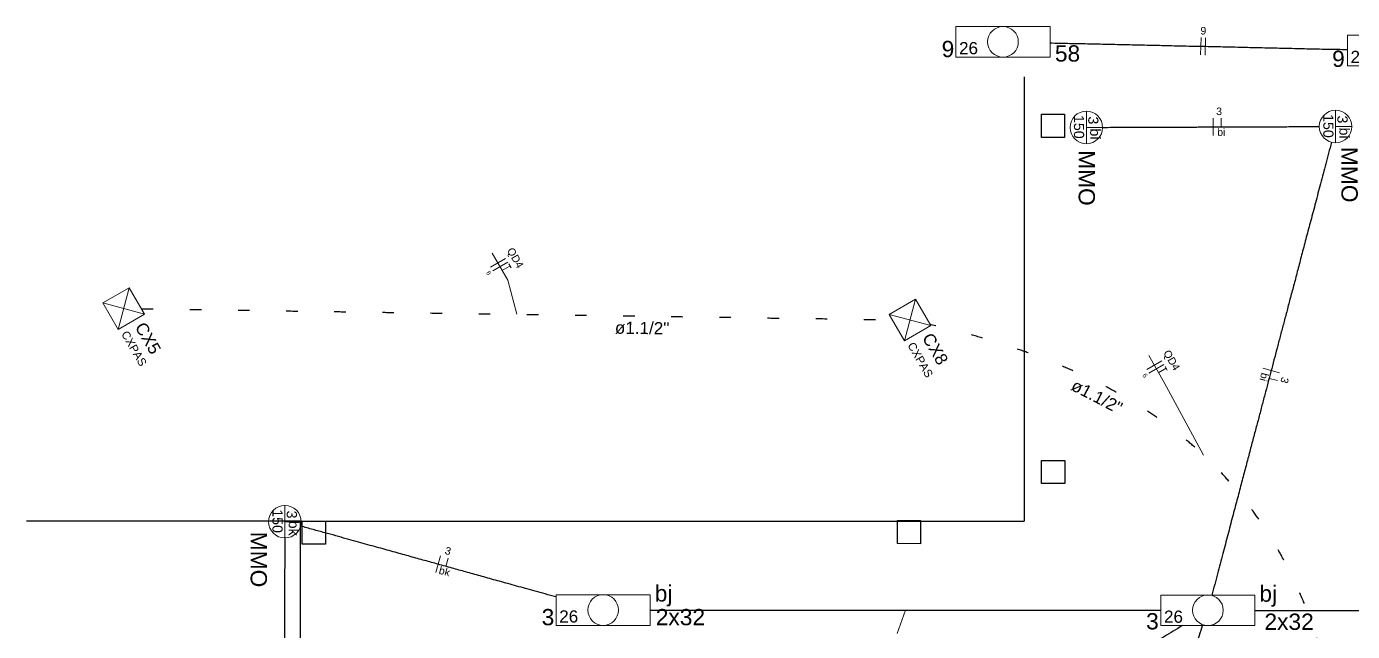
# Model space of a CAD drawing. Extents: x 210 to 779, y 61 to 241.
# Drawn here: x 499.45 to 510.95, y 156.12 to 161.37 of the extents above; entities that cross this region are included whole.
import ezdxf

# ---------------------------------------------------------------- set-up
doc = ezdxf.new("R2010")
doc.units = 0
doc.header["$LTSCALE"] = 2
doc.linetypes.add('DOT2', pattern=[3.175, 0, -3.175])
doc.layers.get('0').update_dxf_attribs({"linetype": 'CONTINUOUS'})
for name, color, linetype in [('A-PARED', 5, 'CONTINUOUS'), ('A-PAREDE', 5, 'CONTINUOUS'), ('A-PISOS-NIVEL', 1, 'CONTINUOUS')]:
    doc.layers.add(name, color=color, linetype=linetype)
for name, color, linetype, lineweight in [('EL-Condutos', 4, 'CONTINUOUS', 30), ('EL-Fios', 9, 'CONTINUOUS', 20), ('EL-Textos condutos', 7, 'CONTINUOUS', 20), ('EL-Textos fios', 7, 'CONTINUOUS', 20), ('EL-Textos pontos', 5, 'CONTINUOUS', 20), ('P-SIMBOL', 5, 'CONTINUOUS', 20)]:
    doc.layers.add(name, color=color, linetype=linetype, lineweight=lineweight)
doc.styles.add('Arial', font='arial.ttf')

# ---------------------------------------------------------------- blocks, each defined once
blk = doc.blocks.new('SERV')
at = {"layer": 'A-PARED', "color": 251}
for points in [[(1.116, -1.1), (0.916, -1.1), (0.916, -0.9), (1.116, -0.9)], [(6.278, -1.096), (6.078, -1.095), (6.078, -0.895), (6.278, -0.896)]]:
    blk.add_lwpolyline(points, close=True, dxfattribs=at)
at = {"layer": 'A-PAREDE', "color": 251}
for points in [[(7.525, 2.628), (7.525, 2.428), (7.325, 2.428), (7.325, 2.628)], [(7.527, -0.375), (7.527, -0.575), (7.327, -0.575), (7.327, -0.375)]]:
    blk.add_lwpolyline(points, close=True, dxfattribs=at)
at = {"layer": 'A-PISOS-NIVEL', "color": 251}
for p, q in [((7.175, 2.954), (7.175, -0.9)), ((0.303, -0.9), (-1.475, -0.899)), ((0.9, -0.9), (0.1, -0.9)), ((0.9, -0.9), (7.175, -0.9)), ((0.9, -2.45), (0.9, -0.9))]:
    blk.add_line(p, q, dxfattribs=at)

msp = doc.modelspace()

# ---------------------------------------------------------------- linework, layer by layer
at = {"layer": 'EL-Condutos', "linetype": 'Continuous'}
msp.add_spline([(508.321, 161.228), (508.409, 161.226), (508.497, 161.224), (508.584, 161.222), (508.671, 161.221), (508.758, 161.219), (508.844, 161.217), (508.93, 161.215), (509.016, 161.213), (509.101, 161.211), (509.187, 161.209), (509.272, 161.207), (509.357, 161.205), (509.442, 161.203), (509.527, 161.201), (509.611, 161.199), (509.696, 161.198), (509.781, 161.196), (509.866, 161.194), (509.951, 161.192), (510.036, 161.19), (510.121, 161.188), (510.207, 161.186), (510.293, 161.184), (510.379, 161.182), (510.465, 161.18), (510.552, 161.178), (510.639, 161.176), (510.726, 161.174), (510.814, 161.173), (510.902, 161.171)], degree=3, dxfattribs=at)
at = {"layer": 'EL-Fios'}
for p, q in [((509.63, 161.124), (509.634, 161.274)), ((509.668, 161.123), (509.671, 161.273))]:
    msp.add_line(p, q, dxfattribs=at)
at = {"layer": 'P-SIMBOL'}
for p, q in [((507.508, 161.37), (508.324, 161.37)), ((507.508, 161.37), (507.508, 161.105)), ((508.324, 161.37), (508.324, 161.105)), ((510.903, 161.294), (511.719, 161.294)), ((510.903, 161.294), (510.903, 161.029)), ((507.508, 161.105), (508.324, 161.105)), ((510.903, 161.029), (511.719, 161.029))]:
    msp.add_line(p, q, dxfattribs=at)
msp.add_circle((507.916, 161.237), 0.133, dxfattribs=at)

# ---------------------------------------------------------------- block references
msp.add_blockref('SERV', (500.924, 157.981))

# ---------------------------------------------------------------- texts
at = {"layer": 'EL-Textos fios', "insert": (509.653, 161.3), "char_height": 0.0653, "width": 0.07837, "attachment_point": 8, "rotation": 358.7168, "line_spacing_factor": 0.798, "style": 'Arial'}
msp.add_mtext('9', dxfattribs=at)
at = {"layer": 'EL-Textos pontos', "attachment_point": 7, "rotation": 359.9773, "line_spacing_factor": 0.798, "style": 'Arial'}
for s, insert, char_height, width in [('9', (507.384, 161.103), 0.141, 0.16944), ('58', (508.366, 161.064), 0.1412, 0.33888), ('9', (510.77, 161.018), 0.141, 0.16944)]:
    msp.add_mtext(s, dxfattribs=dict(at, insert=insert, char_height=char_height, width=width))
at = {"layer": 'P-SIMBOL', "char_height": 0.1059, "width": 0.25416, "attachment_point": 7, "rotation": 359.9773, "line_spacing_factor": 0.798, "style": 'Arial'}
for insert in [(507.535, 161.128), (510.93, 161.052)]:
    msp.add_mtext('26', dxfattribs=dict(at, insert=insert))

# ---------------------------------------------------------------- next in the draw order: linework, layer by layer
at = {"layer": 'EL-Condutos', "linetype": 'Continuous'}
for points in [[(508.78, 160.495), (508.867, 160.496), (508.949, 160.496), (509.026, 160.496), (509.099, 160.497), (509.168, 160.497), (509.234, 160.497), (509.296, 160.497), (509.355, 160.498), (509.412, 160.498), (509.466, 160.498), (509.519, 160.498), (509.57, 160.498), (509.621, 160.499), (509.67, 160.499), (509.719, 160.499), (509.769, 160.499), (509.818, 160.499), (509.868, 160.499), (509.92, 160.5), (509.972, 160.5), (510.027, 160.5), (510.084, 160.5), (510.143, 160.501), (510.205, 160.501), (510.271, 160.501), (510.34, 160.501), (510.413, 160.502), (510.49, 160.502), (510.572, 160.502), (510.659, 160.502)], [(510.764, 160.366), (510.715, 160.18), (510.669, 160.006), (510.626, 159.842), (510.585, 159.687), (510.546, 159.542), (510.51, 159.405), (510.476, 159.275), (510.444, 159.152), (510.412, 159.035), (510.383, 158.922), (510.354, 158.813), (510.326, 158.708), (510.299, 158.605), (510.272, 158.504), (510.246, 158.404), (510.219, 158.303), (510.193, 158.202), (510.165, 158.099), (510.138, 157.993), (510.109, 157.885), (510.079, 157.772), (510.048, 157.654), (510.015, 157.531), (509.981, 157.401), (509.945, 157.263), (509.906, 157.118), (509.866, 156.963), (509.822, 156.799), (509.776, 156.624), (509.727, 156.438)], [(504.04, 156.423), (503.947, 156.449), (503.86, 156.473), (503.777, 156.496), (503.698, 156.518), (503.623, 156.539), (503.551, 156.559), (503.482, 156.578), (503.415, 156.597), (503.351, 156.615), (503.289, 156.632), (503.228, 156.649), (503.168, 156.665), (503.109, 156.682), (503.049, 156.698), (502.99, 156.715), (502.931, 156.731), (502.87, 156.748), (502.808, 156.765), (502.745, 156.783), (502.679, 156.801), (502.611, 156.82), (502.54, 156.84), (502.466, 156.86), (502.389, 156.882), (502.307, 156.905), (502.221, 156.928), (502.131, 156.954), (502.035, 156.98), (501.933, 157.008), (501.826, 157.038)], [(501.688, 156.934), (501.688, 156.76), (501.687, 156.597), (501.687, 156.443), (501.686, 156.298), (501.686, 156.162), (501.686, 156.034), (501.685, 155.912), (501.685, 155.796), (501.685, 155.686), (501.685, 155.58), (501.684, 155.478), (501.684, 155.379), (501.684, 155.282), (501.684, 155.187), (501.683, 155.092), (501.683, 154.998), (501.683, 154.902), (501.683, 154.806), (501.682, 154.707), (501.682, 154.604), (501.682, 154.499), (501.681, 154.388), (501.681, 154.272), (501.681, 154.151), (501.68, 154.022), (501.68, 153.886), (501.68, 153.741), (501.679, 153.587), (501.679, 153.424), (501.678, 153.25)], [(504.854, 156.31), (505.058, 156.309), (505.25, 156.309), (505.431, 156.309), (505.603, 156.309), (505.765, 156.309), (505.919, 156.309), (506.066, 156.309), (506.206, 156.309), (506.34, 156.309), (506.469, 156.309), (506.595, 156.309), (506.716, 156.309), (506.836, 156.309), (506.954, 156.309), (507.071, 156.309), (507.188, 156.309), (507.305, 156.309), (507.425, 156.308), (507.547, 156.308), (507.672, 156.308), (507.801, 156.308), (507.936, 156.308), (508.076, 156.308), (508.222, 156.308), (508.376, 156.308), (508.539, 156.308), (508.71, 156.308), (508.891, 156.308), (509.083, 156.308), (509.287, 156.308)], [(510.098, 156.307), (510.302, 156.307), (510.494, 156.307), (510.675, 156.307), (510.847, 156.307), (511.009, 156.307), (511.163, 156.307), (511.31, 156.307), (511.45, 156.307), (511.584, 156.307), (511.713, 156.307), (511.838, 156.307), (511.96, 156.307), (512.08, 156.307), (512.197, 156.307), (512.314, 156.307), (512.431, 156.306), (512.549, 156.306), (512.669, 156.306), (512.791, 156.306), (512.916, 156.306), (513.045, 156.306), (513.179, 156.306), (513.319, 156.306), (513.466, 156.306), (513.62, 156.306), (513.782, 156.306), (513.954, 156.306), (514.135, 156.306), (514.327, 156.306), (514.531, 156.306)], [(509.473, 156.175), (509.393, 156.127), (509.316, 156.081), (509.243, 156.037), (509.174, 155.995), (509.109, 155.956), (509.047, 155.918), (508.988, 155.883), (508.932, 155.849), (508.88, 155.818), (508.831, 155.788), (508.785, 155.76), (508.741, 155.734), (508.701, 155.71), (508.663, 155.687), (508.628, 155.666), (508.595, 155.646), (508.565, 155.628), (508.537, 155.611), (508.512, 155.596), (508.488, 155.581), (508.467, 155.568), (508.447, 155.557), (508.429, 155.546), (508.414, 155.537), (508.399, 155.528), (508.387, 155.52), (508.376, 155.514), (508.366, 155.508), (508.358, 155.503), (508.35, 155.498)], [(509.046, 154.403), (509.074, 154.485), (509.1, 154.563), (509.125, 154.636), (509.148, 154.704), (509.17, 154.769), (509.191, 154.831), (509.211, 154.89), (509.23, 154.946), (509.248, 154.999), (509.266, 155.05), (509.283, 155.1), (509.299, 155.149), (509.315, 155.196), (509.331, 155.243), (509.347, 155.289), (509.362, 155.335), (509.378, 155.382), (509.394, 155.429), (509.411, 155.478), (509.428, 155.528), (509.445, 155.579), (509.463, 155.632), (509.482, 155.688), (509.502, 155.747), (509.523, 155.809), (509.545, 155.874), (509.569, 155.942), (509.593, 156.015), (509.62, 156.093), (509.647, 156.175)]]:
    msp.add_spline(points, degree=3, dxfattribs=at)
at = {"layer": 'EL-Condutos', "linetype": 'DOT2', "ltscale": 0.05}
for points in [[(500.448, 158.922), (500.758, 158.918), (501.048, 158.914), (501.32, 158.91), (501.576, 158.906), (501.817, 158.902), (502.044, 158.899), (502.259, 158.896), (502.462, 158.893), (502.656, 158.89), (502.842, 158.887), (503.021, 158.885), (503.194, 158.882), (503.364, 158.88), (503.53, 158.877), (503.695, 158.875), (503.86, 158.873), (504.026, 158.87), (504.195, 158.868), (504.368, 158.865), (504.547, 158.863), (504.732, 158.86), (504.925, 158.857), (505.128, 158.854), (505.342, 158.851), (505.568, 158.848), (505.808, 158.844), (506.063, 158.84), (506.334, 158.837), (506.623, 158.832), (506.931, 158.828)], [(510.854, 155.159), (510.816, 155.378), (510.771, 155.588), (510.721, 155.791), (510.665, 155.985), (510.603, 156.171), (510.535, 156.35), (510.462, 156.521), (510.382, 156.684), (510.297, 156.841), (510.206, 156.991), (510.109, 157.133), (510.007, 157.27), (509.9, 157.399), (509.787, 157.523), (509.668, 157.64), (509.545, 157.751), (509.416, 157.857), (509.281, 157.957), (509.142, 158.052), (508.997, 158.141), (508.848, 158.226), (508.693, 158.305), (508.534, 158.38), (508.369, 158.45), (508.2, 158.516), (508.026, 158.578), (507.847, 158.636), (507.663, 158.69), (507.475, 158.74), (507.282, 158.787)]]:
    msp.add_spline(points, degree=3, dxfattribs=at)
at = {"layer": 'EL-Fios'}
for p, q in [((509.738, 160.424), (509.738, 160.574)), ((509.809, 160.499), (509.809, 160.574)), ((503.472, 159.283), (503.602, 159.358)), ((503.491, 159.251), (503.621, 159.326)), ((503.575, 159.256), (503.64, 159.293)), ((503.63, 159.311), (503.65, 159.276)), ((509.164, 158.396), (509.294, 158.471)), ((509.182, 158.364), (509.312, 158.439)), ((509.266, 158.369), (509.331, 158.406)), ((509.321, 158.423), (509.341, 158.389)), ((510.169, 158.406), (510.314, 158.368)), ((510.223, 158.318), (510.296, 158.299)), ((502.998, 156.635), (503.038, 156.779)), ((503.086, 156.688), (503.106, 156.76))]:
    msp.add_line(p, q, dxfattribs=at)
at = {"layer": 'EL-Textos fios'}
for p, q in [((503.623, 159.171), (503.488, 159.406)), ((503.701, 158.875), (503.623, 159.171)), ((509.315, 158.284), (509.18, 158.518)), ((509.656, 157.652), (509.315, 158.284)), ((507.071, 156.309), (506.998, 156.107))]:
    msp.add_line(p, q, dxfattribs=at)
at = {"layer": 'P-SIMBOL'}
for p, q in [((508.639, 160.636), (508.639, 160.354)), ((510.8, 160.644), (510.8, 160.362)), ((508.639, 160.495), (508.78, 160.495)), ((510.8, 160.503), (510.941, 160.503)), ((500.34, 159.105), (500.111, 158.973)), ((500.34, 159.105), (500.243, 158.744)), ((500.34, 159.105), (500.473, 158.876)), ((500.111, 158.973), (500.243, 158.744)), ((500.473, 158.876), (500.111, 158.973)), ((507.158, 159.006), (506.929, 158.874)), ((507.158, 159.006), (507.061, 158.644)), ((507.158, 159.006), (507.291, 158.777)), ((500.473, 158.876), (500.243, 158.744)), ((506.929, 158.874), (507.061, 158.644)), ((507.291, 158.777), (506.929, 158.874)), ((507.291, 158.777), (507.061, 158.644)), ((501.689, 157.218), (501.688, 156.935)), ((501.689, 157.076), (501.83, 157.076)), ((504.041, 156.442), (504.857, 156.442)), ((504.041, 156.442), (504.041, 156.177)), ((504.857, 156.442), (504.857, 156.177)), ((509.285, 156.44), (509.284, 156.175)), ((509.285, 156.44), (510.101, 156.44)), ((510.101, 156.44), (510.1, 156.175)), ((504.041, 156.177), (504.857, 156.177)), ((509.284, 156.175), (510.1, 156.175))]:
    msp.add_line(p, q, dxfattribs=at)
for centre, radius in [((508.639, 160.495), 0.141), ((510.8, 160.503), 0.141), ((501.689, 157.076), 0.141), ((504.449, 156.31), 0.133), ((509.693, 156.308), 0.133)]:
    msp.add_circle(centre, radius, dxfattribs=at)

# ---------------------------------------------------------------- next in the draw order: texts
at = {"layer": 'EL-Textos condutos', "char_height": 0.1059, "width": 0.88956, "attachment_point": 8, "line_spacing_factor": 0.798, "style": 'Arial'}
for insert, rotation in [((504.786, 158.7), 359.1637), ((508.705, 158.112), 332.5728)]:
    msp.add_mtext('ø1.1/2"', dxfattribs=dict(at, insert=insert, rotation=rotation))
at = {"layer": 'EL-Textos fios', "attachment_point": 8, "line_spacing_factor": 0.798, "style": 'Arial'}
for s, insert, char_height, width, rotation in [('3', (509.79, 160.601), 0.0653, 0.07837, 0.2123), ('bi', (509.809, 160.421), 0.0653, 0.15673, 0.2123), ('QD4', (503.644, 159.339), 0.0653, 0.2351, 299.9772), ('6', (503.439, 159.221), 0.0406, 0.04871, 299.9772), ('QD4', (509.335, 158.451), 0.0653, 0.2351, 299.9772), ('6', (509.13, 158.333), 0.0406, 0.04871, 299.9772), ('bi', (510.148, 158.339), 0.0653, 0.15673, 255.2129), ('3', (510.326, 158.311), 0.0653, 0.07837, 255.2129), ('3', (503.095, 156.79), 0.0653, 0.07837, 344.4788), ('bk', (503.065, 156.613), 0.0653, 0.15673, 344.4788)]:
    msp.add_mtext(s, dxfattribs=dict(at, insert=insert, char_height=char_height, width=width, rotation=rotation))
at = {"layer": 'EL-Textos pontos', "line_spacing_factor": 0.798, "style": 'Arial'}
for s, insert, char_height, width, attachment_point, rotation in [('150', (508.53, 160.5), 0.0882, 0.3177, 8, 269.978), ('3', (508.654, 160.556), 0.0882, 0.1059, 8, 269.978), ('150', (510.692, 160.508), 0.0882, 0.3177, 8, 269.978), ('3', (510.815, 160.564), 0.0882, 0.1059, 8, 269.978), ('bi', (508.671, 160.438), 0.0882, 0.2118, 8, 269.978), ('bi', (510.832, 160.446), 0.0882, 0.2118, 8, 269.978), ('MMO', (508.57, 160.057), 0.1412, 0.50832, 8, 269.978), ('MMO', (510.849, 160.085), 0.1412, 0.50832, 8, 269.978), ('CX5', (500.384, 158.765), 0.1059, 0.38124, 7, 299.9772), ('CXPAS', (500.35, 158.56), 0.0706, 0.4236, 8, 299.9772), ('CX8', (507.21, 158.672), 0.1059, 0.38124, 7, 299.9772), ('CXPAS', (507.168, 158.461), 0.0706, 0.4236, 8, 299.9772), ('150', (501.58, 157.081), 0.0882, 0.3177, 8, 269.978), ('3', (501.704, 157.138), 0.0882, 0.1059, 8, 269.978), ('bk', (501.721, 157.02), 0.0882, 0.2118, 8, 269.978), ('MMO', (501.39, 156.748), 0.1412, 0.50832, 8, 269.978), ('bj', (504.896, 156.341), 0.1412, 0.33888, 7, 359.9773), ('bj', (510.139, 156.339), 0.1412, 0.33888, 7, 359.9773), ('3', (503.916, 156.176), 0.141, 0.16944, 7, 359.9773), ('2x32', (504.905, 156.176), 0.1412, 0.67776, 7, 359.9773), ('3', (509.157, 156.14), 0.141, 0.16944, 7, 359.9773), ('2x32', (510.183, 156.136), 0.1412, 0.67776, 7, 359.9773)]:
    msp.add_mtext(s, dxfattribs=dict(at, insert=insert, char_height=char_height, width=width, attachment_point=attachment_point, rotation=rotation))
at = {"layer": 'P-SIMBOL', "char_height": 0.1059, "width": 0.25416, "attachment_point": 7, "rotation": 359.9773, "line_spacing_factor": 0.798, "style": 'Arial'}
for insert in [(504.068, 156.2), (509.312, 156.198)]:
    msp.add_mtext('26', dxfattribs=dict(at, insert=insert))

doc.saveas('drawing.dxf')
